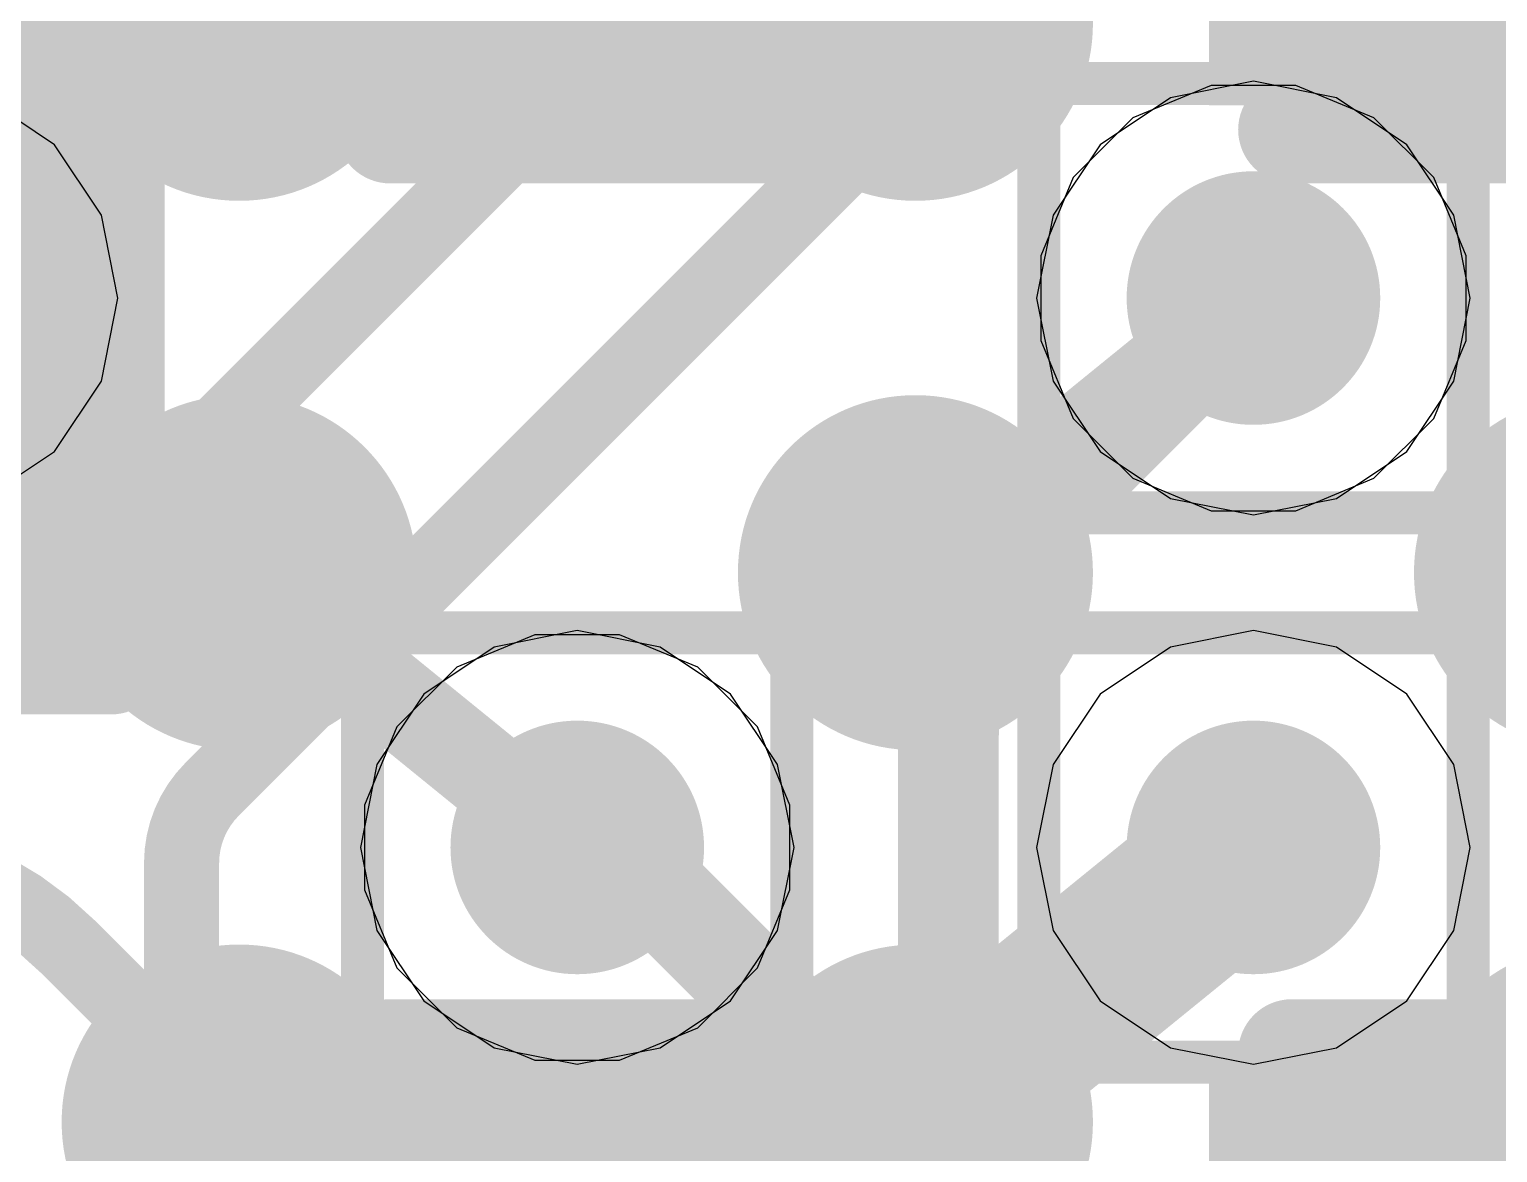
# Model space of a CAD drawing. Header units: inches. Extents: x -6 to 284, y -12 to 154.
# Drawn here: x 75.554 to 77.291, y 10.322 to 11.651 of the extents above; entities that cross this region are included whole.
import ezdxf

# ---------------------------------------------------------------- set-up
doc = ezdxf.new("R2010")
doc.units = ezdxf.units.IN
for name, color, linetype in [('Bottom Layer', 5, 'Continuous'), ('Bottom Overlay', 54, 'Continuous'), ('Bottom Paste', 16, 'Continuous'), ('Bottom Solder', 6, 'Continuous'), ('Drill Drawing', 1, 'Continuous'), ('GND-1', 16, 'Continuous'), ('GND-2', 90, 'Continuous'), ('GND-3', 216, 'Continuous'), ('GND-4', 54, 'Continuous'), ('PWR-1', 156, 'Continuous'), ('PWR-2', 130, 'Continuous'), ('Signal L1', 76, 'Continuous'), ('Signal L2', 6, 'Continuous'), ('Top Layer', 1, 'Continuous'), ('Top Paste', 8, 'Continuous'), ('Top Solder', 216, 'Continuous'), ('Via Holes', 16, 'Continuous')]:
    doc.layers.add(name, color=color, linetype=linetype)

# ---------------------------------------------------------------- blocks, each defined once
blk = doc.blocks.new('200_WFBGA__10_15__127')
at = {"layer": 'Top Layer'}
h = blk.add_hatch(color=1, dxfattribs=at)
edge = h.paths.add_edge_path()
edge.add_arc((1.999996, 2.925064), 0.15999968, 0, 360)
h = blk.add_hatch(color=1, dxfattribs=at)
edge = h.paths.add_edge_path()
edge.add_arc((2.800096, 2.925064), 0.15999968, 0, 360)
h = blk.add_hatch(color=1, dxfattribs=at)
edge = h.paths.add_edge_path()
edge.add_arc((3.599942, 2.925064), 0.15999968, 0, 360)
h = blk.add_hatch(color=1, dxfattribs=at)
edge = h.paths.add_edge_path()
edge.add_arc((1.999996, 2.275078), 0.15999968, 0, 360)
h = blk.add_hatch(color=1, dxfattribs=at)
edge = h.paths.add_edge_path()
edge.add_arc((2.800096, 2.275078), 0.15999968, 0, 360)
h = blk.add_hatch(color=1, dxfattribs=at)
edge = h.paths.add_edge_path()
edge.add_arc((3.599942, 2.275078), 0.15999968, 0, 360)
h = blk.add_hatch(color=1, dxfattribs=at)
edge = h.paths.add_edge_path()
edge.add_arc((1.999996, 1.625092), 0.15999968, 0, 360)
h = blk.add_hatch(color=1, dxfattribs=at)
edge = h.paths.add_edge_path()
edge.add_arc((2.800096, 1.625092), 0.15999968, 0, 360)
h = blk.add_hatch(color=1, dxfattribs=at)
edge = h.paths.add_edge_path()
edge.add_arc((3.599942, 1.625092), 0.15999968, 0, 360)
at = {"layer": 'Top Paste'}
h = blk.add_hatch(color=8, dxfattribs=at)
edge = h.paths.add_edge_path()
edge.add_arc((1.999996, 2.925064), 0.15999968, 0, 360)
h = blk.add_hatch(color=8, dxfattribs=at)
edge = h.paths.add_edge_path()
edge.add_arc((2.800096, 2.925064), 0.15999968, 0, 360)
h = blk.add_hatch(color=8, dxfattribs=at)
edge = h.paths.add_edge_path()
edge.add_arc((3.599942, 2.925064), 0.15999968, 0, 360)
h = blk.add_hatch(color=8, dxfattribs=at)
edge = h.paths.add_edge_path()
edge.add_arc((1.999996, 2.275078), 0.15999968, 0, 360)
h = blk.add_hatch(color=8, dxfattribs=at)
edge = h.paths.add_edge_path()
edge.add_arc((2.800096, 2.275078), 0.15999968, 0, 360)
h = blk.add_hatch(color=8, dxfattribs=at)
edge = h.paths.add_edge_path()
edge.add_arc((3.599942, 2.275078), 0.15999968, 0, 360)
h = blk.add_hatch(color=8, dxfattribs=at)
edge = h.paths.add_edge_path()
edge.add_arc((1.999996, 1.625092), 0.15999968, 0, 360)
h = blk.add_hatch(color=8, dxfattribs=at)
edge = h.paths.add_edge_path()
edge.add_arc((2.800096, 1.625092), 0.15999968, 0, 360)
h = blk.add_hatch(color=8, dxfattribs=at)
edge = h.paths.add_edge_path()
edge.add_arc((3.599942, 1.625092), 0.15999968, 0, 360)
at = {"layer": 'Top Solder'}
h = blk.add_hatch(color=216, dxfattribs=at)
edge = h.paths.add_edge_path()
edge.add_arc((1.999996, 2.925064), 0.21001228, 0, 360)
h = blk.add_hatch(color=216, dxfattribs=at)
edge = h.paths.add_edge_path()
edge.add_arc((2.800096, 2.925064), 0.21001228, 0, 360)
h = blk.add_hatch(color=216, dxfattribs=at)
edge = h.paths.add_edge_path()
edge.add_arc((3.599942, 2.925064), 0.21001228, 0, 360)
h = blk.add_hatch(color=216, dxfattribs=at)
edge = h.paths.add_edge_path()
edge.add_arc((1.999996, 2.275078), 0.21001228, 0, 360)
h = blk.add_hatch(color=216, dxfattribs=at)
edge = h.paths.add_edge_path()
edge.add_arc((2.800096, 2.275078), 0.21001228, 0, 360)
h = blk.add_hatch(color=216, dxfattribs=at)
edge = h.paths.add_edge_path()
edge.add_arc((3.599942, 2.275078), 0.21001228, 0, 360)
h = blk.add_hatch(color=216, dxfattribs=at)
edge = h.paths.add_edge_path()
edge.add_arc((1.999996, 1.625092), 0.21001228, 0, 360)
h = blk.add_hatch(color=216, dxfattribs=at)
edge = h.paths.add_edge_path()
edge.add_arc((2.800096, 1.625092), 0.21001228, 0, 360)
h = blk.add_hatch(color=216, dxfattribs=at)
edge = h.paths.add_edge_path()
edge.add_arc((3.599942, 1.625092), 0.21001228, 0, 360)
blk = doc.blocks.new('C___0402_B_278')
at = {"layer": 'Bottom Layer'}
for points in [[(-0.2413, 0.3175), (-0.2412999999999999, -0.3175), (-0.6985, -0.3175), (-0.6985, 0.3175)], [(0.6985, 0.3175), (0.6985, -0.3175), (0.2413, -0.3175), (0.2412999999999999, 0.3175)]]:
    blk.add_hatch(color=5, dxfattribs=at).paths.add_polyline_path(points)
at = {"layer": 'Bottom Paste'}
for points in [[(-0.2413, 0.3175), (-0.2412999999999999, -0.3175), (-0.6985, -0.3175), (-0.6985, 0.3175)], [(0.6985, 0.3175), (0.6985, -0.3175), (0.2413, -0.3175), (0.2412999999999999, 0.3175)]]:
    blk.add_hatch(color=16, dxfattribs=at).paths.add_polyline_path(points)
at = {"layer": 'Bottom Solder'}
for points in [[(-0.18130012, 0.37749988), (-0.18130012, -0.37749988), (-0.7584998799999999, -0.37749988), (-0.7584998799999999, 0.37749988)], [(0.7584998799999999, 0.37749988), (0.7584998799999999, -0.37749988), (0.18130012, -0.37749988), (0.18130012, 0.37749988)]]:
    blk.add_hatch(color=6, dxfattribs=at).paths.add_polyline_path(points)
at = {"layer": 'Bottom Overlay'}
for points in [[(-0.7874, 0.4064, 0.127, 0.127, 0), (-0.7874, -0.4064, 0.127, 0.127, 0)], [(-0.2794, 0.4064, 0.127, 0.127, 0), (-0.7874, 0.4064, 0.127, 0.127, 0)], [(0.7874, 0.4064, 0.127, 0.127, 0), (0.2794, 0.4064, 0.127, 0.127, 0)], [(0.7874, 0.4064, 0.127, 0.127, 0), (0.7874, -0.4064, 0.127, 0.127, 0)], [(-0.2794, -0.4064, 0.127, 0.127, 0), (-0.7874, -0.4064, 0.127, 0.127, 0)], [(0.7874, -0.4064, 0.127, 0.127, 0), (0.2794, -0.4064, 0.127, 0.127, 0)]]:
    blk.add_lwpolyline(points, format="xyseb", dxfattribs=at)
for points in [[(-0.8191499999999999, 0.4064, 0.0635, 0.0635, 1), (-0.7556499999999999, 0.4064, 0.0635, 0.0635, 1)], [(-0.8191499999999999, 0.4064, 0.0635, 0.0635, 1), (-0.7556499999999999, 0.4064, 0.0635, 0.0635, 1)], [(-0.31115, 0.4064, 0.0635, 0.0635, 1), (-0.24765, 0.4064, 0.0635, 0.0635, 1)], [(0.24765, 0.4064, 0.0635, 0.0635, 1), (0.31115, 0.4064, 0.0635, 0.0635, 1)], [(0.7556499999999999, 0.4064, 0.0635, 0.0635, 1), (0.8191499999999999, 0.4064, 0.0635, 0.0635, 1)], [(0.7556499999999999, 0.4064, 0.0635, 0.0635, 1), (0.8191499999999999, 0.4064, 0.0635, 0.0635, 1)], [(-0.8191499999999999, -0.4064, 0.0635, 0.0635, 1), (-0.7556499999999999, -0.4064, 0.0635, 0.0635, 1)], [(-0.8191499999999999, -0.4064, 0.0635, 0.0635, 1), (-0.7556499999999999, -0.4064, 0.0635, 0.0635, 1)], [(-0.31115, -0.4064, 0.0635, 0.0635, 1), (-0.24765, -0.4064, 0.0635, 0.0635, 1)], [(0.24765, -0.4064, 0.0635, 0.0635, 1), (0.31115, -0.4064, 0.0635, 0.0635, 1)], [(0.7556499999999999, -0.4064, 0.0635, 0.0635, 1), (0.8191499999999999, -0.4064, 0.0635, 0.0635, 1)], [(0.7556499999999999, -0.4064, 0.0635, 0.0635, 1), (0.8191499999999999, -0.4064, 0.0635, 0.0635, 1)]]:
    blk.add_lwpolyline(points, format="xyseb", close=True, dxfattribs=at)
blk = doc.blocks.new('C___0402_B_284')
at = {"layer": 'Bottom Layer'}
for points in [[(-0.2412999999999999, 0.3174999999999999), (-0.2413000000000001, -0.3175), (-0.6985, -0.3174999999999999), (-0.6985, 0.3175)], [(0.6985, 0.3174999999999999), (0.6985, -0.3175), (0.2412999999999999, -0.3174999999999999), (0.2413000000000001, 0.3175)]]:
    blk.add_hatch(color=5, dxfattribs=at).paths.add_polyline_path(points)
at = {"layer": 'Bottom Paste'}
for points in [[(-0.2412999999999999, 0.3174999999999999), (-0.2413000000000001, -0.3175), (-0.6985, -0.3174999999999999), (-0.6985, 0.3175)], [(0.6985, 0.3174999999999999), (0.6985, -0.3175), (0.2412999999999999, -0.3174999999999999), (0.2413000000000001, 0.3175)]]:
    blk.add_hatch(color=16, dxfattribs=at).paths.add_polyline_path(points)
at = {"layer": 'Bottom Solder'}
for points in [[(-0.1813001199999999, 0.3774998799999999), (-0.1813001200000001, -0.3774998800000001), (-0.7584998799999999, -0.3774998799999999), (-0.7584998799999999, 0.3774998800000001)], [(0.7584998799999999, 0.3774998799999999), (0.7584998799999999, -0.3774998800000001), (0.1813001199999999, -0.3774998799999999), (0.1813001200000001, 0.3774998800000001)]]:
    blk.add_hatch(color=6, dxfattribs=at).paths.add_polyline_path(points)
at = {"layer": 'Bottom Overlay'}
for points in [[(-0.7874, -0.4064, 0.127, 0.127, 0), (-0.7874, 0.4064, 0.127, 0.127, 0)], [(-0.7874, 0.4064, 0.127, 0.127, 0), (-0.2794, 0.4064, 0.127, 0.127, 0)], [(0.2794, 0.4064, 0.127, 0.127, 0), (0.7874, 0.4064, 0.127, 0.127, 0)], [(0.7874, -0.4064, 0.127, 0.127, 0), (0.7874, 0.4064, 0.127, 0.127, 0)], [(-0.7874, -0.4064, 0.127, 0.127, 0), (-0.2794, -0.4064, 0.127, 0.127, 0)], [(0.2794, -0.4064, 0.127, 0.127, 0), (0.7874, -0.4064, 0.127, 0.127, 0)]]:
    blk.add_lwpolyline(points, format="xyseb", dxfattribs=at)
for points in [[(-0.8191499999999999, 0.4064, 0.0635, 0.0635, 1), (-0.7556499999999999, 0.4064, 0.0635, 0.0635, 1)], [(-0.8191499999999999, 0.4064, 0.0635, 0.0635, 1), (-0.7556499999999999, 0.4064, 0.0635, 0.0635, 1)], [(-0.31115, 0.4064, 0.0635, 0.0635, 1), (-0.24765, 0.4064, 0.0635, 0.0635, 1)], [(0.24765, 0.4064, 0.0635, 0.0635, 1), (0.31115, 0.4064, 0.0635, 0.0635, 1)], [(0.7556499999999999, 0.4064, 0.0635, 0.0635, 1), (0.8191499999999999, 0.4064, 0.0635, 0.0635, 1)], [(0.7556499999999999, 0.4064, 0.0635, 0.0635, 1), (0.8191499999999999, 0.4064, 0.0635, 0.0635, 1)], [(-0.8191499999999999, -0.4064, 0.0635, 0.0635, 1), (-0.7556499999999999, -0.4064, 0.0635, 0.0635, 1)], [(-0.8191499999999999, -0.4064, 0.0635, 0.0635, 1), (-0.7556499999999999, -0.4064, 0.0635, 0.0635, 1)], [(-0.31115, -0.4064, 0.0635, 0.0635, 1), (-0.24765, -0.4064, 0.0635, 0.0635, 1)], [(0.24765, -0.4064, 0.0635, 0.0635, 1), (0.31115, -0.4064, 0.0635, 0.0635, 1)], [(0.7556499999999999, -0.4064, 0.0635, 0.0635, 1), (0.8191499999999999, -0.4064, 0.0635, 0.0635, 1)], [(0.7556499999999999, -0.4064, 0.0635, 0.0635, 1), (0.8191499999999999, -0.4064, 0.0635, 0.0635, 1)]]:
    blk.add_lwpolyline(points, format="xyseb", close=True, dxfattribs=at)
blk = doc.blocks.new('C___0402_B_291')
at = {"layer": 'Bottom Layer'}
for points in [[(-0.2413, 0.3175), (-0.2412999999999999, -0.3175), (-0.6985, -0.3175), (-0.6985, 0.3175)], [(0.6985, 0.3175), (0.6985, -0.3175), (0.2413, -0.3175), (0.2412999999999999, 0.3175)]]:
    blk.add_hatch(color=5, dxfattribs=at).paths.add_polyline_path(points)
at = {"layer": 'Bottom Paste'}
for points in [[(-0.2413, 0.3175), (-0.2412999999999999, -0.3175), (-0.6985, -0.3175), (-0.6985, 0.3175)], [(0.6985, 0.3175), (0.6985, -0.3175), (0.2413, -0.3175), (0.2412999999999999, 0.3175)]]:
    blk.add_hatch(color=16, dxfattribs=at).paths.add_polyline_path(points)
at = {"layer": 'Bottom Solder'}
for points in [[(-0.18130012, 0.37749988), (-0.18130012, -0.37749988), (-0.7584998799999999, -0.37749988), (-0.7584998799999999, 0.37749988)], [(0.7584998799999999, 0.37749988), (0.7584998799999999, -0.37749988), (0.18130012, -0.37749988), (0.18130012, 0.37749988)]]:
    blk.add_hatch(color=6, dxfattribs=at).paths.add_polyline_path(points)
at = {"layer": 'Bottom Overlay'}
for points in [[(-0.27940254, 0.40640254, 0.127, 0.127, 0), (-0.7874, 0.4064, 0.127, 0.127, 0)], [(-0.7874, 0.4064, 0.127, 0.127, 0), (-0.7874, -0.4064, 0.127, 0.127, 0)], [(0.78740254, 0.40640254, 0.127, 0.127, 0), (0.2794, 0.4064, 0.127, 0.127, 0)], [(0.78740254, 0.40640254, 0.127, 0.127, 0), (0.7874, -0.4064, 0.127, 0.127, 0)], [(-0.27940254, -0.40640254, 0.127, 0.127, 0), (-0.7874, -0.4064, 0.127, 0.127, 0)], [(0.7874, -0.4064, 0.127, 0.127, 0), (0.2794, -0.4064, 0.127, 0.127, 0)]]:
    blk.add_lwpolyline(points, format="xyseb", dxfattribs=at)
for points in [[(-0.8191499999999999, 0.4064, 0.0635, 0.0635, 1), (-0.7556499999999999, 0.4064, 0.0635, 0.0635, 1)], [(-0.8191499999999999, 0.4064, 0.0635, 0.0635, 1), (-0.7556499999999999, 0.4064, 0.0635, 0.0635, 1)], [(-0.31115254, 0.40640254, 0.0635, 0.0635, 1), (-0.24765254, 0.40640254, 0.0635, 0.0635, 1)], [(0.24765, 0.4064, 0.0635, 0.0635, 1), (0.31115, 0.4064, 0.0635, 0.0635, 1)], [(0.75565254, 0.40640254, 0.0635, 0.0635, 1), (0.8191525399999998, 0.40640254, 0.0635, 0.0635, 1)], [(0.75565254, 0.40640254, 0.0635, 0.0635, 1), (0.8191525399999998, 0.40640254, 0.0635, 0.0635, 1)], [(-0.8191499999999999, -0.4064, 0.0635, 0.0635, 1), (-0.7556499999999999, -0.4064, 0.0635, 0.0635, 1)], [(-0.8191499999999999, -0.4064, 0.0635, 0.0635, 1), (-0.7556499999999999, -0.4064, 0.0635, 0.0635, 1)], [(-0.31115254, -0.40640254, 0.0635, 0.0635, 1), (-0.24765254, -0.40640254, 0.0635, 0.0635, 1)], [(0.24765, -0.4064, 0.0635, 0.0635, 1), (0.31115, -0.4064, 0.0635, 0.0635, 1)], [(0.7556499999999999, -0.4064, 0.0635, 0.0635, 1), (0.8191499999999999, -0.4064, 0.0635, 0.0635, 1)], [(0.7556499999999999, -0.4064, 0.0635, 0.0635, 1), (0.8191499999999999, -0.4064, 0.0635, 0.0635, 1)]]:
    blk.add_lwpolyline(points, format="xyseb", close=True, dxfattribs=at)

msp = doc.modelspace()

# ---------------------------------------------------------------- hatches: boundary and pattern name
at = {"layer": 'Bottom Layer'}
h = msp.add_hatch(color=5, dxfattribs=at)
edge = h.paths.add_edge_path()
edge.add_arc((77.00184497999999, 11.33318536), 0.1499997, 0, 360)
h = msp.add_hatch(color=5, dxfattribs=at)
edge = h.paths.add_edge_path()
edge.add_arc((76.20184404, 10.68318412), 0.1499997, 0, 360)
h = msp.add_hatch(color=5, dxfattribs=at)
edge = h.paths.add_edge_path()
edge.add_arc((77.00183482, 10.68318412), 0.1499997, 0, 360)
at = {"layer": 'GND-1'}
h = msp.add_hatch(color=16, dxfattribs=at)
edge = h.paths.add_edge_path()
edge.add_arc((77.00184497999999, 11.33318536), 0.1499997, 0, 360)
h = msp.add_hatch(color=16, dxfattribs=at)
edge = h.paths.add_edge_path()
edge.add_arc((76.20184404, 10.68318412), 0.1499997, 0, 360)
h = msp.add_hatch(color=16, dxfattribs=at)
edge = h.paths.add_edge_path()
edge.add_arc((77.00183482, 10.68318412), 0.1499997, 0, 360)
at = {"layer": 'GND-2'}
h = msp.add_hatch(color=90, dxfattribs=at)
edge = h.paths.add_edge_path()
edge.add_arc((77.00184497999999, 11.33318536), 0.1499997, 0, 360)
h = msp.add_hatch(color=90, dxfattribs=at)
edge = h.paths.add_edge_path()
edge.add_arc((76.20184404, 10.68318412), 0.1499997, 0, 360)
h = msp.add_hatch(color=90, dxfattribs=at)
edge = h.paths.add_edge_path()
edge.add_arc((77.00183482, 10.68318412), 0.1499997, 0, 360)
at = {"layer": 'GND-3'}
h = msp.add_hatch(color=216, dxfattribs=at)
edge = h.paths.add_edge_path()
edge.add_arc((77.00184497999999, 11.33318536), 0.1499997, 0, 360)
h = msp.add_hatch(color=216, dxfattribs=at)
edge = h.paths.add_edge_path()
edge.add_arc((76.20184404, 10.68318412), 0.1499997, 0, 360)
h = msp.add_hatch(color=216, dxfattribs=at)
edge = h.paths.add_edge_path()
edge.add_arc((77.00183482, 10.68318412), 0.1499997, 0, 360)
at = {"layer": 'GND-4'}
h = msp.add_hatch(color=54, dxfattribs=at)
edge = h.paths.add_edge_path()
edge.add_arc((77.00184497999999, 11.33318536), 0.1499997, 0, 360)
h = msp.add_hatch(color=54, dxfattribs=at)
edge = h.paths.add_edge_path()
edge.add_arc((76.20184404, 10.68318412), 0.1499997, 0, 360)
h = msp.add_hatch(color=54, dxfattribs=at)
edge = h.paths.add_edge_path()
edge.add_arc((77.00183482, 10.68318412), 0.1499997, 0, 360)
at = {"layer": 'PWR-1'}
h = msp.add_hatch(color=156, dxfattribs=at)
edge = h.paths.add_edge_path()
edge.add_arc((77.00184497999999, 11.33318536), 0.1499997, 0, 360)
h = msp.add_hatch(color=156, dxfattribs=at)
edge = h.paths.add_edge_path()
edge.add_arc((76.20184404, 10.68318412), 0.1499997, 0, 360)
h = msp.add_hatch(color=156, dxfattribs=at)
edge = h.paths.add_edge_path()
edge.add_arc((77.00183482, 10.68318412), 0.1499997, 0, 360)
at = {"layer": 'PWR-2'}
h = msp.add_hatch(color=130, dxfattribs=at)
edge = h.paths.add_edge_path()
edge.add_arc((77.00184497999999, 11.33318536), 0.1499997, 0, 360)
h = msp.add_hatch(color=130, dxfattribs=at)
edge = h.paths.add_edge_path()
edge.add_arc((76.20184404, 10.68318412), 0.1499997, 0, 360)
h = msp.add_hatch(color=130, dxfattribs=at)
edge = h.paths.add_edge_path()
edge.add_arc((77.00183482, 10.68318412), 0.1499997, 0, 360)
at = {"layer": 'Signal L1'}
h = msp.add_hatch(color=76, dxfattribs=at)
edge = h.paths.add_edge_path()
edge.add_arc((77.00184497999999, 11.33318536), 0.1499997, 0, 360)
h = msp.add_hatch(color=76, dxfattribs=at)
edge = h.paths.add_edge_path()
edge.add_arc((76.20184404, 10.68318412), 0.1499997, 0, 360)
h = msp.add_hatch(color=76, dxfattribs=at)
edge = h.paths.add_edge_path()
edge.add_arc((77.00183482, 10.68318412), 0.1499997, 0, 360)
at = {"layer": 'Signal L2'}
h = msp.add_hatch(color=6, dxfattribs=at)
edge = h.paths.add_edge_path()
edge.add_arc((77.00184497999999, 11.33318536), 0.1499997, 0, 360)
h = msp.add_hatch(color=6, dxfattribs=at)
edge = h.paths.add_edge_path()
edge.add_arc((76.20184404, 10.68318412), 0.1499997, 0, 360)
h = msp.add_hatch(color=6, dxfattribs=at)
edge = h.paths.add_edge_path()
edge.add_arc((77.00183482, 10.68318412), 0.1499997, 0, 360)
at = {"layer": 'Top Layer'}
h = msp.add_hatch(color=1, dxfattribs=at)
edge = h.paths.add_edge_path()
edge.add_arc((77.00184497999999, 11.33318536), 0.1499997, 0, 360)
h = msp.add_hatch(color=1, dxfattribs=at)
edge = h.paths.add_edge_path()
edge.add_arc((76.20184404, 10.68318412), 0.1499997, 0, 360)
h = msp.add_hatch(color=1, dxfattribs=at)
edge = h.paths.add_edge_path()
edge.add_arc((77.00183482, 10.68318412), 0.1499997, 0, 360)
at = {"layer": 'Via Holes'}
h = msp.add_hatch(color=7, dxfattribs=at)
edge = h.paths.add_edge_path()
edge.add_arc((77.00184497999999, 11.33318536), 0.07499858, 0, 360)
h = msp.add_hatch(color=7, dxfattribs=at)
edge = h.paths.add_edge_path()
edge.add_arc((76.20184404, 10.68318412), 0.07499858, 0, 360)
h = msp.add_hatch(color=7, dxfattribs=at)
edge = h.paths.add_edge_path()
edge.add_arc((77.00183482, 10.68318412), 0.07499858, 0, 360)

# ---------------------------------------------------------------- linework, layer by layer
at = {"layer": 'Drill Drawing'}
for points in [[(75.14783294, 11.58718536, 0.0508, 0.0508, 0), (75.65583294, 11.58718536, 0.0508, 0.0508, 0)], [(75.65583294, 11.07918536, 0.0508, 0.0508, 0), (75.65583294, 11.58718536, 0.0508, 0.0508, 0)], [(76.74784498, 11.58718536, 0.0508, 0.0508, 0), (77.25584497999999, 11.58718536, 0.0508, 0.0508, 0)], [(76.74784498, 11.07918536, 0.0508, 0.0508, 0), (76.74784498, 11.58718536, 0.0508, 0.0508, 0)], [(77.25584497999999, 11.07918536, 0.0508, 0.0508, 0), (77.25584497999999, 11.58718536, 0.0508, 0.0508, 0)], [(75.14783294, 11.07918536, 0.0508, 0.0508, 0), (75.65583294, 11.07918536, 0.0508, 0.0508, 0)], [(76.74784498, 11.07918536, 0.0508, 0.0508, 0), (77.25584497999999, 11.07918536, 0.0508, 0.0508, 0)], [(75.94784403999999, 10.93718412, 0.0508, 0.0508, 0), (76.45584404, 10.93718412, 0.0508, 0.0508, 0)], [(75.94784403999999, 10.42918412, 0.0508, 0.0508, 0), (75.94784403999999, 10.93718412, 0.0508, 0.0508, 0)], [(76.45584404, 10.42918412, 0.0508, 0.0508, 0), (76.45584404, 10.93718412, 0.0508, 0.0508, 0)], [(76.74783482, 10.93718412, 0.0508, 0.0508, 0), (77.25583481999999, 10.93718412, 0.0508, 0.0508, 0)], [(76.74783482, 10.42918412, 0.0508, 0.0508, 0), (76.74783482, 10.93718412, 0.0508, 0.0508, 0)], [(77.25583481999999, 10.42918412, 0.0508, 0.0508, 0), (77.25583481999999, 10.93718412, 0.0508, 0.0508, 0)], [(75.94784403999999, 10.42918412, 0.0508, 0.0508, 0), (76.45584404, 10.42918412, 0.0508, 0.0508, 0)], [(76.74783482, 10.42918412, 0.0508, 0.0508, 0), (77.25583481999999, 10.42918412, 0.0508, 0.0508, 0)]]:
    msp.add_lwpolyline(points, format="xyseb", dxfattribs=at)
for points in [[(75.64313294, 11.58718536, 0.0254, 0.0254, 1), (75.66853293999999, 11.58718536, 0.0254, 0.0254, 1)], [(75.64313294, 11.58718536, 0.0254, 0.0254, 1), (75.66853293999999, 11.58718536, 0.0254, 0.0254, 1)], [(76.73514497999999, 11.58718536, 0.0254, 0.0254, 1), (76.76054498, 11.58718536, 0.0254, 0.0254, 1)], [(76.73514497999999, 11.58718536, 0.0254, 0.0254, 1), (76.76054498, 11.58718536, 0.0254, 0.0254, 1)], [(77.24314498, 11.58718536, 0.0254, 0.0254, 1), (77.26854498, 11.58718536, 0.0254, 0.0254, 1)], [(77.24314498, 11.58718536, 0.0254, 0.0254, 1), (77.26854498, 11.58718536, 0.0254, 0.0254, 1)], [(75.64313294, 11.07918536, 0.0254, 0.0254, 1), (75.66853293999999, 11.07918536, 0.0254, 0.0254, 1)], [(75.64313294, 11.07918536, 0.0254, 0.0254, 1), (75.66853293999999, 11.07918536, 0.0254, 0.0254, 1)], [(76.73514497999999, 11.07918536, 0.0254, 0.0254, 1), (76.76054498, 11.07918536, 0.0254, 0.0254, 1)], [(76.73514497999999, 11.07918536, 0.0254, 0.0254, 1), (76.76054498, 11.07918536, 0.0254, 0.0254, 1)], [(77.24314498, 11.07918536, 0.0254, 0.0254, 1), (77.26854498, 11.07918536, 0.0254, 0.0254, 1)], [(77.24314498, 11.07918536, 0.0254, 0.0254, 1), (77.26854498, 11.07918536, 0.0254, 0.0254, 1)], [(75.93514404, 10.93718412, 0.0254, 0.0254, 1), (75.96054404, 10.93718412, 0.0254, 0.0254, 1)], [(75.93514404, 10.93718412, 0.0254, 0.0254, 1), (75.96054404, 10.93718412, 0.0254, 0.0254, 1)], [(76.44314403999999, 10.93718412, 0.0254, 0.0254, 1), (76.46854404, 10.93718412, 0.0254, 0.0254, 1)], [(76.44314403999999, 10.93718412, 0.0254, 0.0254, 1), (76.46854404, 10.93718412, 0.0254, 0.0254, 1)], [(76.73513482, 10.93718412, 0.0254, 0.0254, 1), (76.76053481999999, 10.93718412, 0.0254, 0.0254, 1)], [(76.73513482, 10.93718412, 0.0254, 0.0254, 1), (76.76053481999999, 10.93718412, 0.0254, 0.0254, 1)], [(77.24313482, 10.93718412, 0.0254, 0.0254, 1), (77.26853482, 10.93718412, 0.0254, 0.0254, 1)], [(77.24313482, 10.93718412, 0.0254, 0.0254, 1), (77.26853482, 10.93718412, 0.0254, 0.0254, 1)], [(75.93514404, 10.42918412, 0.0254, 0.0254, 1), (75.96054404, 10.42918412, 0.0254, 0.0254, 1)], [(75.93514404, 10.42918412, 0.0254, 0.0254, 1), (75.96054404, 10.42918412, 0.0254, 0.0254, 1)], [(76.44314403999999, 10.42918412, 0.0254, 0.0254, 1), (76.46854404, 10.42918412, 0.0254, 0.0254, 1)], [(76.44314403999999, 10.42918412, 0.0254, 0.0254, 1), (76.46854404, 10.42918412, 0.0254, 0.0254, 1)], [(76.73513482, 10.42918412, 0.0254, 0.0254, 1), (76.76053481999999, 10.42918412, 0.0254, 0.0254, 1)], [(76.73513482, 10.42918412, 0.0254, 0.0254, 1), (76.76053481999999, 10.42918412, 0.0254, 0.0254, 1)], [(77.24313482, 10.42918412, 0.0254, 0.0254, 1), (77.26853482, 10.42918412, 0.0254, 0.0254, 1)], [(77.24313482, 10.42918412, 0.0254, 0.0254, 1), (77.26853482, 10.42918412, 0.0254, 0.0254, 1)]]:
    msp.add_lwpolyline(points, format="xyseb", close=True, dxfattribs=at)
at = {"layer": 'GND-1'}
for p, q in [((76.95179936, 11.58478506), (76.85932558, 11.54648186)), ((77.05189060000001, 11.58478506), (76.95179936, 11.58478506)), ((77.14436437999998, 11.54648186), (77.05189060000001, 11.58478506)), ((76.85932558, 11.54648186), (76.78854848, 11.47570476)), ((77.21514147999999, 11.47570476), (77.14436437999998, 11.54648186)), ((76.78854848, 11.47570476), (76.75024527999999, 11.38323098)), ((77.25344468, 11.38323098), (77.21514147999999, 11.47570476)), ((76.75024527999999, 11.38323098), (76.75024527999999, 11.28313974)), ((77.25344468, 11.28313974), (77.25344468, 11.38323098)), ((76.75024527999999, 11.28313974), (76.78854848, 11.19066596)), ((77.21514147999999, 11.19066596), (77.25344468, 11.28313974)), ((76.78854848, 11.19066596), (76.85932558, 11.11988886)), ((77.14436437999998, 11.11988886), (77.21514147999999, 11.19066596)), ((76.85932558, 11.11988886), (76.95179936, 11.08158566)), ((77.05189060000001, 11.08158566), (77.14436437999998, 11.11988886)), ((76.95179936, 11.08158566), (77.05189060000001, 11.08158566)), ((76.15179842, 10.93478382), (76.05932464, 10.89648062)), ((76.25188966, 10.93478382), (76.15179842, 10.93478382)), ((76.34436344, 10.89648062), (76.25188966, 10.93478382)), ((76.05932464, 10.89648062), (75.98854754, 10.82570352)), ((76.41514054, 10.82570352), (76.34436344, 10.89648062)), ((75.98854754, 10.82570352), (75.95024434, 10.73322974)), ((76.45344374, 10.73322974), (76.41514054, 10.82570352)), ((75.95024434, 10.73322974), (75.95024434, 10.6331385)), ((76.45344374, 10.6331385), (76.45344374, 10.73322974)), ((75.95024434, 10.6331385), (75.98854754, 10.54066472)), ((76.41514054, 10.54066472), (76.45344374, 10.6331385)), ((75.98854754, 10.54066472), (76.05932464, 10.46988762)), ((76.34436344, 10.46988762), (76.41514054, 10.54066472)), ((76.05932464, 10.46988762), (76.15179842, 10.43158442)), ((76.25188966, 10.43158442), (76.34436344, 10.46988762)), ((76.15179842, 10.43158442), (76.25188966, 10.43158442))]:
    msp.add_line(p, q, dxfattribs=at)
at = {"layer": 'GND-2'}
for p, q in [((76.95179936, 11.58478506), (76.85932558, 11.54648186)), ((77.05189060000001, 11.58478506), (76.95179936, 11.58478506)), ((77.14436437999998, 11.54648186), (77.05189060000001, 11.58478506)), ((76.85932558, 11.54648186), (76.78854848, 11.47570476)), ((77.21514147999999, 11.47570476), (77.14436437999998, 11.54648186)), ((76.78854848, 11.47570476), (76.75024527999999, 11.38323098)), ((77.25344468, 11.38323098), (77.21514147999999, 11.47570476)), ((76.75024527999999, 11.38323098), (76.75024527999999, 11.28313974)), ((77.25344468, 11.28313974), (77.25344468, 11.38323098)), ((76.75024527999999, 11.28313974), (76.78854848, 11.19066596)), ((77.21514147999999, 11.19066596), (77.25344468, 11.28313974)), ((76.78854848, 11.19066596), (76.85932558, 11.11988886)), ((77.14436437999998, 11.11988886), (77.21514147999999, 11.19066596)), ((76.85932558, 11.11988886), (76.95179936, 11.08158566)), ((77.05189060000001, 11.08158566), (77.14436437999998, 11.11988886)), ((76.95179936, 11.08158566), (77.05189060000001, 11.08158566)), ((76.15179842, 10.93478382), (76.05932464, 10.89648062)), ((76.25188966, 10.93478382), (76.15179842, 10.93478382)), ((76.34436344, 10.89648062), (76.25188966, 10.93478382)), ((76.05932464, 10.89648062), (75.98854754, 10.82570352)), ((76.41514054, 10.82570352), (76.34436344, 10.89648062)), ((75.98854754, 10.82570352), (75.95024434, 10.73322974)), ((76.45344374, 10.73322974), (76.41514054, 10.82570352)), ((75.95024434, 10.73322974), (75.95024434, 10.6331385)), ((76.45344374, 10.6331385), (76.45344374, 10.73322974)), ((75.95024434, 10.6331385), (75.98854754, 10.54066472)), ((76.41514054, 10.54066472), (76.45344374, 10.6331385)), ((75.98854754, 10.54066472), (76.05932464, 10.46988762)), ((76.34436344, 10.46988762), (76.41514054, 10.54066472)), ((76.05932464, 10.46988762), (76.15179842, 10.43158442)), ((76.25188966, 10.43158442), (76.34436344, 10.46988762)), ((76.15179842, 10.43158442), (76.25188966, 10.43158442))]:
    msp.add_line(p, q, dxfattribs=at)
at = {"layer": 'GND-3'}
for p, q in [((76.95179936, 11.58478506), (76.85932558, 11.54648186)), ((77.05189060000001, 11.58478506), (76.95179936, 11.58478506)), ((77.14436437999998, 11.54648186), (77.05189060000001, 11.58478506)), ((76.85932558, 11.54648186), (76.78854848, 11.47570476)), ((77.21514147999999, 11.47570476), (77.14436437999998, 11.54648186)), ((76.78854848, 11.47570476), (76.75024527999999, 11.38323098)), ((77.25344468, 11.38323098), (77.21514147999999, 11.47570476)), ((76.75024527999999, 11.38323098), (76.75024527999999, 11.28313974)), ((77.25344468, 11.28313974), (77.25344468, 11.38323098)), ((76.75024527999999, 11.28313974), (76.78854848, 11.19066596)), ((77.21514147999999, 11.19066596), (77.25344468, 11.28313974)), ((76.78854848, 11.19066596), (76.85932558, 11.11988886)), ((77.14436437999998, 11.11988886), (77.21514147999999, 11.19066596)), ((76.85932558, 11.11988886), (76.95179936, 11.08158566)), ((77.05189060000001, 11.08158566), (77.14436437999998, 11.11988886)), ((76.95179936, 11.08158566), (77.05189060000001, 11.08158566)), ((76.15179842, 10.93478382), (76.05932464, 10.89648062)), ((76.25188966, 10.93478382), (76.15179842, 10.93478382)), ((76.34436344, 10.89648062), (76.25188966, 10.93478382)), ((76.05932464, 10.89648062), (75.98854754, 10.82570352)), ((76.41514054, 10.82570352), (76.34436344, 10.89648062)), ((75.98854754, 10.82570352), (75.95024434, 10.73322974)), ((76.45344374, 10.73322974), (76.41514054, 10.82570352)), ((75.95024434, 10.73322974), (75.95024434, 10.6331385)), ((76.45344374, 10.6331385), (76.45344374, 10.73322974)), ((75.95024434, 10.6331385), (75.98854754, 10.54066472)), ((76.41514054, 10.54066472), (76.45344374, 10.6331385)), ((75.98854754, 10.54066472), (76.05932464, 10.46988762)), ((76.34436344, 10.46988762), (76.41514054, 10.54066472)), ((76.05932464, 10.46988762), (76.15179842, 10.43158442)), ((76.25188966, 10.43158442), (76.34436344, 10.46988762)), ((76.15179842, 10.43158442), (76.25188966, 10.43158442))]:
    msp.add_line(p, q, dxfattribs=at)
at = {"layer": 'GND-4'}
for p, q in [((76.95179936, 11.58478506), (76.85932558, 11.54648186)), ((77.05189060000001, 11.58478506), (76.95179936, 11.58478506)), ((77.14436437999998, 11.54648186), (77.05189060000001, 11.58478506)), ((76.85932558, 11.54648186), (76.78854848, 11.47570476)), ((77.21514147999999, 11.47570476), (77.14436437999998, 11.54648186)), ((76.78854848, 11.47570476), (76.75024527999999, 11.38323098)), ((77.25344468, 11.38323098), (77.21514147999999, 11.47570476)), ((76.75024527999999, 11.38323098), (76.75024527999999, 11.28313974)), ((77.25344468, 11.28313974), (77.25344468, 11.38323098)), ((76.75024527999999, 11.28313974), (76.78854848, 11.19066596)), ((77.21514147999999, 11.19066596), (77.25344468, 11.28313974)), ((76.78854848, 11.19066596), (76.85932558, 11.11988886)), ((77.14436437999998, 11.11988886), (77.21514147999999, 11.19066596)), ((76.85932558, 11.11988886), (76.95179936, 11.08158566)), ((77.05189060000001, 11.08158566), (77.14436437999998, 11.11988886)), ((76.95179936, 11.08158566), (77.05189060000001, 11.08158566)), ((76.15179842, 10.93478382), (76.05932464, 10.89648062)), ((76.25188966, 10.93478382), (76.15179842, 10.93478382)), ((76.34436344, 10.89648062), (76.25188966, 10.93478382)), ((76.05932464, 10.89648062), (75.98854754, 10.82570352)), ((76.41514054, 10.82570352), (76.34436344, 10.89648062)), ((75.98854754, 10.82570352), (75.95024434, 10.73322974)), ((76.45344374, 10.73322974), (76.41514054, 10.82570352)), ((75.95024434, 10.73322974), (75.95024434, 10.6331385)), ((76.45344374, 10.6331385), (76.45344374, 10.73322974)), ((75.95024434, 10.6331385), (75.98854754, 10.54066472)), ((76.41514054, 10.54066472), (76.45344374, 10.6331385)), ((75.98854754, 10.54066472), (76.05932464, 10.46988762)), ((76.34436344, 10.46988762), (76.41514054, 10.54066472)), ((76.05932464, 10.46988762), (76.15179842, 10.43158442)), ((76.25188966, 10.43158442), (76.34436344, 10.46988762)), ((76.15179842, 10.43158442), (76.25188966, 10.43158442))]:
    msp.add_line(p, q, dxfattribs=at)
at = {"layer": 'PWR-1'}
for p, q in [((77.00184497999999, 11.5897152), (76.90367651999999, 11.57018768)), ((77.10001344, 11.57018768), (77.00184497999999, 11.5897152)), ((75.58322704, 11.51457946), (75.50000139999999, 11.57018768)), ((76.90367651999999, 11.57018768), (76.82045088, 11.51457946)), ((77.18323907999999, 11.51457946), (77.10001344, 11.57018768)), ((75.63883526, 11.43135382), (75.58322704, 11.51457946)), ((76.82045088, 11.51457946), (76.76484266, 11.43135382)), ((77.2388473, 11.43135382), (77.18323907999999, 11.51457946)), ((75.65836278, 11.33318536), (75.63883526, 11.43135382)), ((76.76484266, 11.43135382), (76.74531514, 11.33318536)), ((77.25837482, 11.33318536), (77.2388473, 11.43135382)), ((75.63883526, 11.2350169), (75.65836278, 11.33318536)), ((76.74531514, 11.33318536), (76.76484266, 11.2350169)), ((77.2388473, 11.2350169), (77.25837482, 11.33318536)), ((75.58322704, 11.15179126), (75.63883526, 11.2350169)), ((76.76484266, 11.2350169), (76.82045088, 11.15179126)), ((77.18323907999999, 11.15179126), (77.2388473, 11.2350169)), ((75.50000139999999, 11.09618304), (75.58322704, 11.15179126)), ((76.82045088, 11.15179126), (76.90367651999999, 11.09618304)), ((77.10001344, 11.09618304), (77.18323907999999, 11.15179126)), ((76.90367651999999, 11.09618304), (77.00184497999999, 11.07665552)), ((77.00184497999999, 11.07665552), (77.10001344, 11.09618304)), ((76.20184404, 10.93971396), (76.10367557999999, 10.92018644)), ((76.3000125, 10.92018644), (76.20184404, 10.93971396)), ((77.00183482, 10.93971396), (76.90366636, 10.92018644)), ((77.10000328, 10.92018644), (77.00183482, 10.93971396)), ((76.10367557999999, 10.92018644), (76.02044993999999, 10.86457822)), ((76.38323814, 10.86457822), (76.3000125, 10.92018644)), ((76.90366636, 10.92018644), (76.82044072, 10.86457822)), ((77.18322891999999, 10.86457822), (77.10000328, 10.92018644)), ((76.02044993999999, 10.86457822), (75.96484172, 10.78135258)), ((76.43884636, 10.78135258), (76.38323814, 10.86457822)), ((76.82044072, 10.86457822), (76.7648325, 10.78135258)), ((77.23883713999999, 10.78135258), (77.18322891999999, 10.86457822)), ((75.96484172, 10.78135258), (75.9453142, 10.68318412)), ((76.45837388, 10.68318412), (76.43884636, 10.78135258)), ((76.7648325, 10.78135258), (76.74530497999999, 10.68318412)), ((77.25836466, 10.68318412), (77.23883713999999, 10.78135258)), ((75.9453142, 10.68318412), (75.96484172, 10.58501566)), ((76.43884636, 10.58501566), (76.45837388, 10.68318412)), ((76.74530497999999, 10.68318412), (76.7648325, 10.58501566)), ((77.23883713999999, 10.58501566), (77.25836466, 10.68318412)), ((75.96484172, 10.58501566), (76.02044993999999, 10.50179002)), ((76.38323814, 10.50179002), (76.43884636, 10.58501566)), ((76.7648325, 10.58501566), (76.82044072, 10.50179002)), ((77.18322891999999, 10.50179002), (77.23883713999999, 10.58501566)), ((76.02044993999999, 10.50179002), (76.10367557999999, 10.4461818)), ((76.3000125, 10.4461818), (76.38323814, 10.50179002)), ((76.82044072, 10.50179002), (76.90366636, 10.4461818)), ((77.10000328, 10.4461818), (77.18322891999999, 10.50179002)), ((76.10367557999999, 10.4461818), (76.20184404, 10.42665428)), ((76.20184404, 10.42665428), (76.3000125, 10.4461818)), ((76.90366636, 10.4461818), (77.00183482, 10.42665428)), ((77.00183482, 10.42665428), (77.10000328, 10.4461818))]:
    msp.add_line(p, q, dxfattribs=at)
at = {"layer": 'PWR-2'}
for p, q in [((77.00184497999999, 11.5897152), (76.90367651999999, 11.57018768)), ((77.10001344, 11.57018768), (77.00184497999999, 11.5897152)), ((75.58322704, 11.51457946), (75.50000139999999, 11.57018768)), ((76.90367651999999, 11.57018768), (76.82045088, 11.51457946)), ((77.18323907999999, 11.51457946), (77.10001344, 11.57018768)), ((75.63883526, 11.43135382), (75.58322704, 11.51457946)), ((76.82045088, 11.51457946), (76.76484266, 11.43135382)), ((77.2388473, 11.43135382), (77.18323907999999, 11.51457946)), ((75.65836278, 11.33318536), (75.63883526, 11.43135382)), ((76.76484266, 11.43135382), (76.74531514, 11.33318536)), ((77.25837482, 11.33318536), (77.2388473, 11.43135382)), ((75.63883526, 11.2350169), (75.65836278, 11.33318536)), ((76.74531514, 11.33318536), (76.76484266, 11.2350169)), ((77.2388473, 11.2350169), (77.25837482, 11.33318536)), ((75.58322704, 11.15179126), (75.63883526, 11.2350169)), ((76.76484266, 11.2350169), (76.82045088, 11.15179126)), ((77.18323907999999, 11.15179126), (77.2388473, 11.2350169)), ((75.50000139999999, 11.09618304), (75.58322704, 11.15179126)), ((76.82045088, 11.15179126), (76.90367651999999, 11.09618304)), ((77.10001344, 11.09618304), (77.18323907999999, 11.15179126)), ((76.90367651999999, 11.09618304), (77.00184497999999, 11.07665552)), ((77.00184497999999, 11.07665552), (77.10001344, 11.09618304)), ((76.20184404, 10.93971396), (76.10367557999999, 10.92018644)), ((76.3000125, 10.92018644), (76.20184404, 10.93971396)), ((77.00183482, 10.93971396), (76.90366636, 10.92018644)), ((77.10000328, 10.92018644), (77.00183482, 10.93971396)), ((76.10367557999999, 10.92018644), (76.02044993999999, 10.86457822)), ((76.38323814, 10.86457822), (76.3000125, 10.92018644)), ((76.90366636, 10.92018644), (76.82044072, 10.86457822)), ((77.18322891999999, 10.86457822), (77.10000328, 10.92018644)), ((76.02044993999999, 10.86457822), (75.96484172, 10.78135258)), ((76.43884636, 10.78135258), (76.38323814, 10.86457822)), ((76.82044072, 10.86457822), (76.7648325, 10.78135258)), ((77.23883713999999, 10.78135258), (77.18322891999999, 10.86457822)), ((75.96484172, 10.78135258), (75.9453142, 10.68318412)), ((76.45837388, 10.68318412), (76.43884636, 10.78135258)), ((76.7648325, 10.78135258), (76.74530497999999, 10.68318412)), ((77.25836466, 10.68318412), (77.23883713999999, 10.78135258)), ((75.9453142, 10.68318412), (75.96484172, 10.58501566)), ((76.43884636, 10.58501566), (76.45837388, 10.68318412)), ((76.74530497999999, 10.68318412), (76.7648325, 10.58501566)), ((77.23883713999999, 10.58501566), (77.25836466, 10.68318412)), ((75.96484172, 10.58501566), (76.02044993999999, 10.50179002)), ((76.38323814, 10.50179002), (76.43884636, 10.58501566)), ((76.7648325, 10.58501566), (76.82044072, 10.50179002)), ((77.18322891999999, 10.50179002), (77.23883713999999, 10.58501566)), ((76.02044993999999, 10.50179002), (76.10367557999999, 10.4461818)), ((76.3000125, 10.4461818), (76.38323814, 10.50179002)), ((76.82044072, 10.50179002), (76.90366636, 10.4461818)), ((77.10000328, 10.4461818), (77.18322891999999, 10.50179002)), ((76.10367557999999, 10.4461818), (76.20184404, 10.42665428)), ((76.20184404, 10.42665428), (76.3000125, 10.4461818)), ((76.90366636, 10.4461818), (77.00183482, 10.42665428)), ((77.00183482, 10.42665428), (77.10000328, 10.4461818))]:
    msp.add_line(p, q, dxfattribs=at)
at = {"layer": 'Signal L1'}
for points in [[(76.20184404, 10.68318412, 0.11938, 0.11938, 0), (76.24534661999999, 10.68318412, 0.11938, 0.11938, 0)], [(76.24534408, 10.68318412, 0.11938, 0.11938, 0), (76.51582359999999, 10.41270206, 0.11938, 0.11938, 0)], [(76.51582359999999, 10.41270206, 0.11938, 0.11938, 0), (76.51668212, 10.411841, 0.11938, 0.11938, 0)], [(76.51668466, 10.41184354, 0.11938, 0.11938, -0.1989134685918663), (76.64083731999999, 10.11211338, 0.11938, 0.11938, 0)]]:
    msp.add_lwpolyline(points, format="xyseb", dxfattribs=at)
for points in [[(76.17199903999999, 10.68318412, 0.05969, 0.05969, 1), (76.23168903999999, 10.68318412, 0.05969, 0.05969, 1)], [(76.21549908, 10.68318412, 0.05969, 0.05969, 1), (76.27518907999999, 10.68318412, 0.05969, 0.05969, 1)], [(76.21550162, 10.68318412, 0.05969, 0.05969, 1), (76.27519161999999, 10.68318412, 0.05969, 0.05969, 1)], [(76.4859786, 10.41270206, 0.05969, 0.05969, 1), (76.5456686, 10.41270206, 0.05969, 0.05969, 1)], [(76.4859786, 10.41270206, 0.05969, 0.05969, 1), (76.5456686, 10.41270206, 0.05969, 0.05969, 1)], [(76.48683712, 10.411841, 0.05969, 0.05969, 1), (76.54652712, 10.411841, 0.05969, 0.05969, 1)], [(76.48683966, 10.41184354, 0.05969, 0.05969, 1), (76.54652965999999, 10.41184354, 0.05969, 0.05969, 1)]]:
    msp.add_lwpolyline(points, format="xyseb", close=True, dxfattribs=at)
at = {"layer": 'Signal L2'}
for points in [[(76.71594512, 11.8493286, 0.08889999999999999, 0.08889999999999999, -0.1989110884428545), (76.60904667999999, 11.59125444, 0.08889999999999999, 0.08889999999999999, 0)], [(75.52511437999999, 10.9204125, 0.08889999999999999, 0.08889999999999999, 0), (76.36370045999999, 11.75899858, 0.08889999999999999, 0.08889999999999999, 0)], [(75.76994497999999, 10.75215274, 0.08889999999999999, 0.08889999999999999, 0), (76.60904667999999, 11.59125444, 0.08889999999999999, 0.08889999999999999, 0)], [(76.75242967999999, 11.08377006, 0.11938, 0.11938, 0), (77.00184497999999, 11.33318536, 0.11938, 0.11938, 0)], [(76.64083731999999, 10.81436242, 0.11938, 0.11938, -0.198912367379658), (76.75242967999999, 11.08377006, 0.11938, 0.11938, 0)], [(75.4416068, 10.7176824, 0.08889999999999999, 0.08889999999999999, -0.1999256436784689), (75.52511437999999, 10.9204125, 0.08889999999999999, 0.08889999999999999, 0)], [(76.64083731999999, 9.07379948, 0.11938, 0.11938, 0), (76.64083731999999, 10.81436242, 0.11938, 0.11938, 0)], [(75.7337068, 10.66489612, 0.08889999999999999, 0.08889999999999999, -0.1979924289771485), (75.76979258, 10.75200034, 0.08889999999999999, 0.08889999999999999, 0)], [(75.76979258, 10.75200034, 0.08889999999999999, 0.08889999999999999, 0), (75.76994497999999, 10.75215274, 0.08889999999999999, 0.08889999999999999, 0)], [(75.76979258, 10.75200034, 0.08889999999999999, 0.08889999999999999, -0.0004332139733108118), (75.76994497999999, 10.75215274, 0.08889999999999999, 0.08889999999999999, 0)], [(75.7337068, 10.66489612, 0.08889999999999999, 0.08889999999999999, 0), (75.73370934, 9.420186900000001, 0.08889999999999999, 0.08889999999999999, 0)]]:
    msp.add_lwpolyline(points, format="xyseb", dxfattribs=at)
for points in [[(76.58682167999999, 11.59125444, 0.04445, 0.04445, 1), (76.63127168, 11.59125444, 0.04445, 0.04445, 1)], [(76.58682167999999, 11.59125444, 0.04445, 0.04445, 1), (76.63127168, 11.59125444, 0.04445, 0.04445, 1)], [(76.97199997999999, 11.33318536, 0.05969, 0.05969, 1), (77.03168998, 11.33318536, 0.05969, 0.05969, 1)], [(76.72258468, 11.08377006, 0.05969, 0.05969, 1), (76.78227467999999, 11.08377006, 0.05969, 0.05969, 1)], [(76.72258468, 11.08377006, 0.05969, 0.05969, 1), (76.78227467999999, 11.08377006, 0.05969, 0.05969, 1)], [(75.50288938, 10.9204125, 0.04445, 0.04445, 1), (75.54733938, 10.9204125, 0.04445, 0.04445, 1)], [(75.50288938, 10.9204125, 0.04445, 0.04445, 1), (75.54733938, 10.9204125, 0.04445, 0.04445, 1)], [(76.61099232, 10.81436242, 0.05969, 0.05969, 1), (76.67068232, 10.81436242, 0.05969, 0.05969, 1)], [(76.61099232, 10.81436242, 0.05969, 0.05969, 1), (76.67068232, 10.81436242, 0.05969, 0.05969, 1)], [(75.74756758, 10.75200034, 0.04445, 0.04445, 1), (75.79201757999999, 10.75200034, 0.04445, 0.04445, 1)], [(75.74756758, 10.75200034, 0.04445, 0.04445, 1), (75.79201757999999, 10.75200034, 0.04445, 0.04445, 1)], [(75.74756758, 10.75200034, 0.04445, 0.04445, 1), (75.79201757999999, 10.75200034, 0.04445, 0.04445, 1)], [(75.74771997999999, 10.75215274, 0.04445, 0.04445, 1), (75.79216998, 10.75215274, 0.04445, 0.04445, 1)], [(75.74771997999999, 10.75215274, 0.04445, 0.04445, 1), (75.79216998, 10.75215274, 0.04445, 0.04445, 1)], [(75.74771997999999, 10.75215274, 0.04445, 0.04445, 1), (75.79216998, 10.75215274, 0.04445, 0.04445, 1)], [(75.7114818, 10.66489612, 0.04445, 0.04445, 1), (75.7559318, 10.66489612, 0.04445, 0.04445, 1)], [(75.7114818, 10.66489612, 0.04445, 0.04445, 1), (75.7559318, 10.66489612, 0.04445, 0.04445, 1)]]:
    msp.add_lwpolyline(points, format="xyseb", close=True, dxfattribs=at)
at = {"layer": 'Top Layer'}
for points in [[(75.80231473999999, 11.65818598, 0.2032, 0.2032, 0), (76.12731536, 11.9831866, 0.2032, 0.2032, 0)], [(76.60183562, 11.6581936, 0.2032, 0.2032, 0), (77.00183736, 11.98319422, 0.2032, 0.2032, 0)], [(75.80183213999999, 11.65818598, 0.2032, 0.2032, 0), (75.80231473999999, 11.65818598, 0.2032, 0.2032, 0)], [(76.60184324, 11.00818474, 0.10668, 0.10668, 0), (77.00184497999999, 11.33318536, 0.10668, 0.10668, 0)], [(75.80183722, 11.00819236, 0.10668, 0.10668, 0), (76.20184404, 10.68318412, 0.10668, 0.10668, 0)], [(76.60183307999999, 10.3581835, 0.2032, 0.2032, 0), (77.00183482, 10.68318412, 0.2032, 0.2032, 0)], [(75.33056815999998, 10.67665378, 0.08889999999999999, 0.08889999999999999, -0.1987644589970464), (75.59982339999999, 10.56521382, 0.08889999999999999, 0.08889999999999999, 0)], [(75.59982339999999, 10.56521382, 0.08889999999999999, 0.08889999999999999, 0), (75.5999758, 10.56506142, 0.08889999999999999, 0.08889999999999999, 0)], [(75.59982339999999, 10.56521382, 0.08889999999999999, 0.08889999999999999, -0.0001414213649991248), (75.5999758, 10.56506142, 0.08889999999999999, 0.08889999999999999, 0)], [(75.5999758, 10.56506142, 0.08889999999999999, 0.08889999999999999, 0), (75.78898989999999, 10.37604732, 0.08889999999999999, 0.08889999999999999, 0)]]:
    msp.add_lwpolyline(points, format="xyseb", dxfattribs=at)
for points in [[(75.75103213999999, 11.65818598, 0.1016, 0.1016, 1), (75.85263214, 11.65818598, 0.1016, 0.1016, 1)], [(75.75151473999999, 11.65818598, 0.1016, 0.1016, 1), (75.85311474, 11.65818598, 0.1016, 0.1016, 1)], [(75.75151473999999, 11.65818598, 0.1016, 0.1016, 1), (75.85311474, 11.65818598, 0.1016, 0.1016, 1)], [(76.55103562, 11.6581936, 0.1016, 0.1016, 1), (76.65263562, 11.6581936, 0.1016, 0.1016, 1)], [(76.97517497999999, 11.33318536, 0.05333999999999999, 0.05333999999999999, 1), (77.02851498, 11.33318536, 0.05333999999999999, 0.05333999999999999, 1)], [(75.77516722, 11.00819236, 0.05333999999999999, 0.05333999999999999, 1), (75.82850722, 11.00819236, 0.05333999999999999, 0.05333999999999999, 1)], [(76.57517324, 11.00818474, 0.05333999999999999, 0.05333999999999999, 1), (76.62851323999999, 11.00818474, 0.05333999999999999, 0.05333999999999999, 1)], [(76.95103482, 10.68318412, 0.1016, 0.1016, 1), (77.05263482, 10.68318412, 0.1016, 0.1016, 1)], [(76.17517404, 10.68318412, 0.05333999999999999, 0.05333999999999999, 1), (76.22851404, 10.68318412, 0.05333999999999999, 0.05333999999999999, 1)], [(75.5775984, 10.56521382, 0.04445, 0.04445, 1), (75.6220484, 10.56521382, 0.04445, 0.04445, 1)], [(75.5775984, 10.56521382, 0.04445, 0.04445, 1), (75.6220484, 10.56521382, 0.04445, 0.04445, 1)], [(75.5775984, 10.56521382, 0.04445, 0.04445, 1), (75.6220484, 10.56521382, 0.04445, 0.04445, 1)], [(75.5777508, 10.56506142, 0.04445, 0.04445, 1), (75.6222008, 10.56506142, 0.04445, 0.04445, 1)], [(75.5777508, 10.56506142, 0.04445, 0.04445, 1), (75.6222008, 10.56506142, 0.04445, 0.04445, 1)], [(75.5777508, 10.56506142, 0.04445, 0.04445, 1), (75.6222008, 10.56506142, 0.04445, 0.04445, 1)], [(76.55103308, 10.3581835, 0.1016, 0.1016, 1), (76.65263308, 10.3581835, 0.1016, 0.1016, 1)], [(75.7667649, 10.37604732, 0.04445, 0.04445, 1), (75.8112149, 10.37604732, 0.04445, 0.04445, 1)]]:
    msp.add_lwpolyline(points, format="xyseb", close=True, dxfattribs=at)

# ---------------------------------------------------------------- block references
for name, p in [('200_WFBGA__10_15__127', (73.80183613999999, 8.7331931)), ('C___0402_B_284', (76.76783732, 10.03371628))]:
    msp.add_blockref(name, p)
at = {"rotation": 180}
for name, p in [('C___0402_B_291', (76.76783732, 11.93871628)), ('C___0402_B_278', (74.86283732, 11.31042188))]:
    msp.add_blockref(name, p, dxfattribs=at)

doc.saveas('drawing.dxf')
